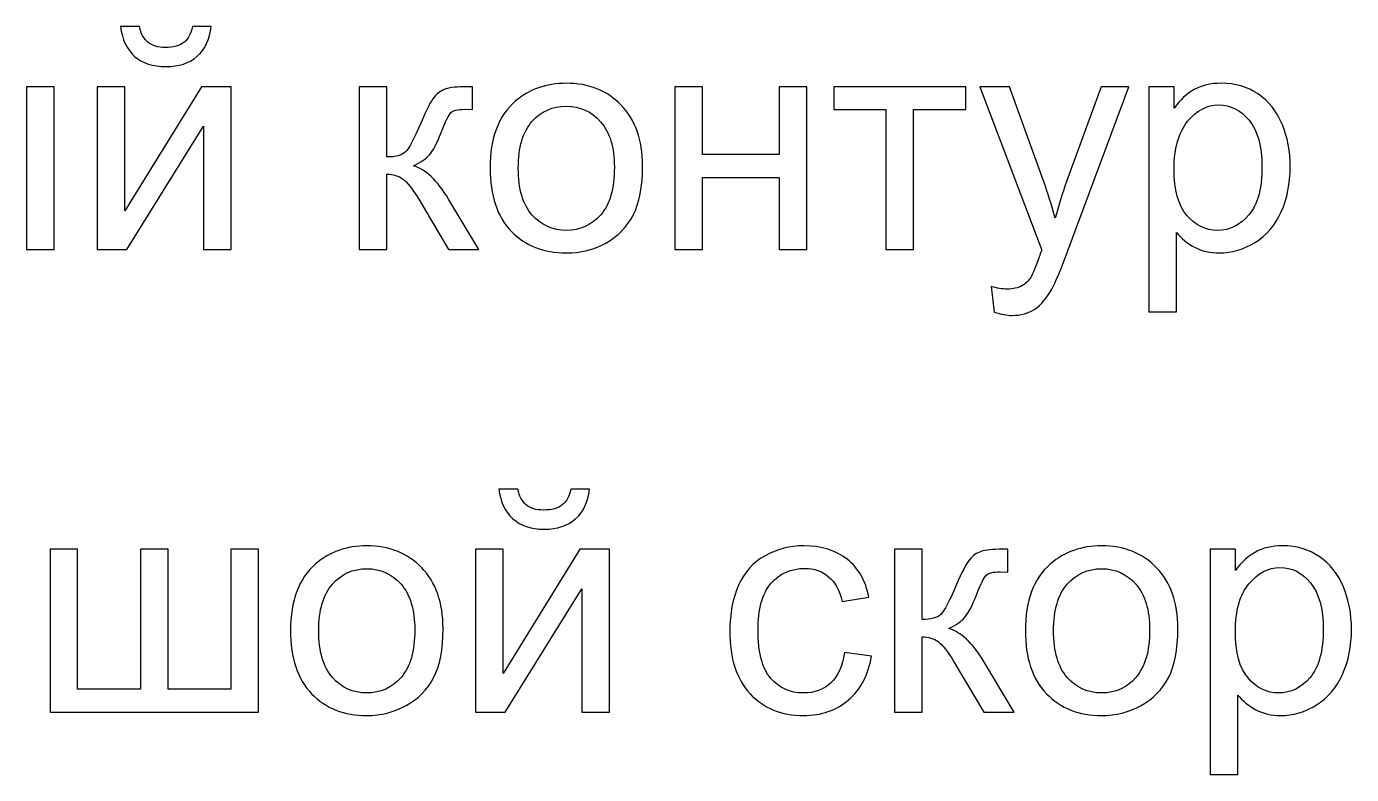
# Model space of a CAD drawing. Header units: millimetres. Extents: x 170 to 862, y -190 to 818.
# Drawn here: x 509.58 to 553.44, y 193.7 to 218.48 of the extents above; entities that cross this region are included whole.
import ezdxf

# ---------------------------------------------------------------- set-up
doc = ezdxf.new("R2010")
doc.units = ezdxf.units.MM
doc.header["$MEASUREMENT"] = 0
doc.layers.add('layer 1', color=7, linetype='Continuous')

msp = doc.modelspace()

# ---------------------------------------------------------------- linework, layer by layer
at = {"layer": 'layer 1', "color": 250}
for points, knots in [([(515.0736, 218.4752), (515.0736, 218.4752), (515.697, 218.4752), (515.697, 218.4752), (515.697, 218.4752), (515.6468, 218.0475), (515.4909, 217.7185), (515.2312, 217.4899), (515.2312, 217.4899), (514.9714, 217.2596), (514.6268, 217.1453), (514.1956, 217.1453), (514.1956, 217.1453), (513.7627, 217.1453), (513.4163, 217.2596), (513.1583, 217.4864), (513.1583, 217.4864), (512.9002, 217.715), (512.7444, 218.044), (512.6942, 218.4752), (512.6942, 218.4752), (512.6942, 218.4752), (513.3176, 218.4752), (513.3176, 218.4752), (513.3176, 218.4752), (513.3643, 218.2415), (513.4596, 218.0666), (513.5999, 217.9523), (513.5999, 217.9523), (513.7401, 217.8362), (513.9306, 217.7791), (514.1679, 217.7791), (514.1679, 217.7791), (514.4432, 217.7791), (514.651, 217.8345), (514.7913, 217.9471), (514.7913, 217.9471), (514.9316, 218.0579), (515.0268, 218.2345), (515.0736, 218.4752)], [0, 0, 0, 0, 0.0909091, 0.0909091, 0.0909091, 0.0909091, 0.1818182, 0.1818182, 0.1818182, 0.1818182, 0.2727273, 0.2727273, 0.2727273, 0.2727273, 0.3636364, 0.3636364, 0.3636364, 0.3636364, 0.4545455, 0.4545455, 0.4545455, 0.4545455, 0.5454545, 0.5454545, 0.5454545, 0.5454545, 0.6363636, 0.6363636, 0.6363636, 0.6363636, 0.7272727, 0.7272727, 0.7272727, 0.7272727, 0.8181818, 0.8181818, 0.8181818, 0.8181818, 1, 1, 1, 1]), ([(509.5788, 216.4803), (509.5788, 216.4803), (510.4931, 216.4803), (510.4931, 216.4803), (510.4931, 216.4803), (510.4931, 216.4803), (510.4931, 211.0876), (510.4931, 211.0876), (510.4931, 211.0876), (510.4931, 211.0876), (509.5788, 211.0876), (509.5788, 211.0876), (509.5788, 211.0876), (509.5788, 211.0876), (509.5788, 216.4803), (509.5788, 216.4803)], [0, 0, 0, 0, 0.2, 0.2, 0.2, 0.2, 0.4, 0.4, 0.4, 0.4, 0.6, 0.6, 0.6, 0.6, 1, 1, 1, 1]), ([(511.9149, 216.4803), (511.9149, 216.4803), (512.8292, 216.4803), (512.8292, 216.4803), (512.8292, 216.4803), (512.8292, 216.4803), (512.8292, 212.3674), (512.8292, 212.3674), (512.8292, 212.3674), (512.8292, 212.3674), (515.3697, 216.4803), (515.3697, 216.4803), (515.3697, 216.4803), (515.3697, 216.4803), (516.3516, 216.4803), (516.3516, 216.4803), (516.3516, 216.4803), (516.3516, 216.4803), (516.3516, 211.0876), (516.3516, 211.0876), (516.3516, 211.0876), (516.3516, 211.0876), (515.4373, 211.0876), (515.4373, 211.0876), (515.4373, 211.0876), (515.4373, 211.0876), (515.4373, 215.1745), (515.4373, 215.1745), (515.4373, 215.1745), (515.4373, 215.1745), (512.9002, 211.0876), (512.9002, 211.0876), (512.9002, 211.0876), (512.9002, 211.0876), (511.9149, 211.0876), (511.9149, 211.0876), (511.9149, 211.0876), (511.9149, 211.0876), (511.9149, 216.4803), (511.9149, 216.4803)], [0, 0, 0, 0, 0.0909091, 0.0909091, 0.0909091, 0.0909091, 0.1818182, 0.1818182, 0.1818182, 0.1818182, 0.2727273, 0.2727273, 0.2727273, 0.2727273, 0.3636364, 0.3636364, 0.3636364, 0.3636364, 0.4545455, 0.4545455, 0.4545455, 0.4545455, 0.5454545, 0.5454545, 0.5454545, 0.5454545, 0.6363636, 0.6363636, 0.6363636, 0.6363636, 0.7272727, 0.7272727, 0.7272727, 0.7272727, 0.8181818, 0.8181818, 0.8181818, 0.8181818, 1, 1, 1, 1]), ([(520.5961, 216.4803), (520.5961, 216.4803), (521.5104, 216.4803), (521.5104, 216.4803), (521.5104, 216.4803), (521.5104, 216.4803), (521.5104, 214.1528), (521.5104, 214.1528), (521.5104, 214.1528), (521.8014, 214.1528), (522.0057, 214.2082), (522.1235, 214.3208), (522.1235, 214.3208), (522.2395, 214.4316), (522.411, 214.7554), (522.6395, 215.294), (522.6395, 215.294), (522.8196, 215.72), (522.9651, 216.0006), (523.0759, 216.1357), (523.0759, 216.1357), (523.1885, 216.2707), (523.3167, 216.3625), (523.4621, 216.4093), (523.4621, 216.4093), (523.6093, 216.456), (523.8431, 216.4803), (524.1635, 216.4803), (524.1635, 216.4803), (524.1635, 216.4803), (524.3471, 216.4803), (524.3471, 216.4803), (524.3471, 216.4803), (524.3471, 216.4803), (524.3471, 215.727), (524.3471, 215.727), (524.3471, 215.727), (524.3471, 215.727), (524.0925, 215.7322), (524.0925, 215.7322), (524.0925, 215.7322), (523.8518, 215.7322), (523.6976, 215.6958), (523.6301, 215.6248), (523.6301, 215.6248), (523.5591, 215.5503), (523.45, 215.3287), (523.3045, 214.9598), (523.3045, 214.9598), (523.166, 214.6065), (523.0396, 214.3623), (522.9236, 214.2273), (522.9236, 214.2273), (522.8093, 214.0922), (522.6309, 213.9692), (522.3902, 213.8567), (522.3902, 213.8567), (522.7833, 213.751), (523.1712, 213.3856), (523.5522, 212.7587), (523.5522, 212.7587), (523.5522, 212.7587), (524.5549, 211.0876), (524.5549, 211.0876), (524.5549, 211.0876), (524.5549, 211.0876), (523.5504, 211.0876), (523.5504, 211.0876), (523.5504, 211.0876), (523.5504, 211.0876), (522.5616, 212.7535), (522.5616, 212.7535), (522.5616, 212.7535), (522.3625, 213.0912), (522.1893, 213.3129), (522.0421, 213.4203), (522.0421, 213.4203), (521.8932, 213.5276), (521.7165, 213.5813), (521.5104, 213.5813), (521.5104, 213.5813), (521.5104, 213.5813), (521.5104, 211.0876), (521.5104, 211.0876), (521.5104, 211.0876), (521.5104, 211.0876), (520.5961, 211.0876), (520.5961, 211.0876), (520.5961, 211.0876), (520.5961, 211.0876), (520.5961, 216.4803), (520.5961, 216.4803)], [0, 0, 0, 0, 0.0416667, 0.0416667, 0.0416667, 0.0416667, 0.0833333, 0.0833333, 0.0833333, 0.0833333, 0.125, 0.125, 0.125, 0.125, 0.1666667, 0.1666667, 0.1666667, 0.1666667, 0.2083333, 0.2083333, 0.2083333, 0.2083333, 0.25, 0.25, 0.25, 0.25, 0.2916667, 0.2916667, 0.2916667, 0.2916667, 0.3333333, 0.3333333, 0.3333333, 0.3333333, 0.375, 0.375, 0.375, 0.375, 0.4166667, 0.4166667, 0.4166667, 0.4166667, 0.4583333, 0.4583333, 0.4583333, 0.4583333, 0.5, 0.5, 0.5, 0.5, 0.5416667, 0.5416667, 0.5416667, 0.5416667, 0.5833333, 0.5833333, 0.5833333, 0.5833333, 0.625, 0.625, 0.625, 0.625, 0.6666667, 0.6666667, 0.6666667, 0.6666667, 0.7083333, 0.7083333, 0.7083333, 0.7083333, 0.75, 0.75, 0.75, 0.75, 0.7916667, 0.7916667, 0.7916667, 0.7916667, 0.8333333, 0.8333333, 0.8333333, 0.8333333, 0.875, 0.875, 0.875, 0.875, 0.9166667, 0.9166667, 0.9166667, 0.9166667, 1, 1, 1, 1]), ([(524.9254, 213.7839), (524.9254, 214.7797), (525.2025, 215.5174), (525.7584, 215.9971), (525.7584, 215.9971), (526.2207, 216.3954), (526.787, 216.5946), (527.4537, 216.5946), (527.4537, 216.5946), (528.1932, 216.5946), (528.7993, 216.3521), (529.2703, 215.8672), (529.2703, 215.8672), (529.7397, 215.3841), (529.9752, 214.7139), (529.9752, 213.8601), (529.9752, 213.8601), (529.9752, 213.1674), (529.8713, 212.6237), (529.6635, 212.2271), (529.6635, 212.2271), (529.4556, 211.8305), (529.1526, 211.5223), (528.7543, 211.3023), (528.7543, 211.3023), (528.3577, 211.0824), (527.923, 210.9733), (527.4537, 210.9733), (527.4537, 210.9733), (526.6987, 210.9733), (526.0891, 211.214), (525.6233, 211.6972), (525.6233, 211.6972), (525.1574, 212.1803), (524.9254, 212.8765), (524.9254, 213.7839)], [0, 0, 0, 0, 0.1, 0.1, 0.1, 0.1, 0.2, 0.2, 0.2, 0.2, 0.3, 0.3, 0.3, 0.3, 0.4, 0.4, 0.4, 0.4, 0.5, 0.5, 0.5, 0.5, 0.6, 0.6, 0.6, 0.6, 0.7, 0.7, 0.7, 0.7, 0.8, 0.8, 0.8, 0.8, 1, 1, 1, 1]), ([(531.0471, 216.4803), (531.0471, 216.4803), (531.9614, 216.4803), (531.9614, 216.4803), (531.9614, 216.4803), (531.9614, 216.4803), (531.9614, 214.2359), (531.9614, 214.2359), (531.9614, 214.2359), (531.9614, 214.2359), (534.4967, 214.2359), (534.4967, 214.2359), (534.4967, 214.2359), (534.4967, 214.2359), (534.4967, 216.4803), (534.4967, 216.4803), (534.4967, 216.4803), (534.4967, 216.4803), (535.4111, 216.4803), (535.4111, 216.4803), (535.4111, 216.4803), (535.4111, 216.4803), (535.4111, 211.0876), (535.4111, 211.0876), (535.4111, 211.0876), (535.4111, 211.0876), (534.4967, 211.0876), (534.4967, 211.0876), (534.4967, 211.0876), (534.4967, 211.0876), (534.4967, 213.4774), (534.4967, 213.4774), (534.4967, 213.4774), (534.4967, 213.4774), (531.9614, 213.4774), (531.9614, 213.4774), (531.9614, 213.4774), (531.9614, 213.4774), (531.9614, 211.0876), (531.9614, 211.0876), (531.9614, 211.0876), (531.9614, 211.0876), (531.0471, 211.0876), (531.0471, 211.0876), (531.0471, 211.0876), (531.0471, 211.0876), (531.0471, 216.4803), (531.0471, 216.4803)], [0, 0, 0, 0, 0.0769231, 0.0769231, 0.0769231, 0.0769231, 0.1538462, 0.1538462, 0.1538462, 0.1538462, 0.2307692, 0.2307692, 0.2307692, 0.2307692, 0.3076923, 0.3076923, 0.3076923, 0.3076923, 0.3846154, 0.3846154, 0.3846154, 0.3846154, 0.4615385, 0.4615385, 0.4615385, 0.4615385, 0.5384615, 0.5384615, 0.5384615, 0.5384615, 0.6153846, 0.6153846, 0.6153846, 0.6153846, 0.6923077, 0.6923077, 0.6923077, 0.6923077, 0.7692308, 0.7692308, 0.7692308, 0.7692308, 0.8461538, 0.8461538, 0.8461538, 0.8461538, 1, 1, 1, 1]), ([(536.3064, 216.4803), (536.3064, 216.4803), (540.6704, 216.4803), (540.6704, 216.4803), (540.6704, 216.4803), (540.6704, 216.4803), (540.6704, 215.7218), (540.6704, 215.7218), (540.6704, 215.7218), (540.6704, 215.7218), (538.9456, 215.7218), (538.9456, 215.7218), (538.9456, 215.7218), (538.9456, 215.7218), (538.9456, 211.0876), (538.9456, 211.0876), (538.9456, 211.0876), (538.9456, 211.0876), (538.0312, 211.0876), (538.0312, 211.0876), (538.0312, 211.0876), (538.0312, 211.0876), (538.0312, 215.7218), (538.0312, 215.7218), (538.0312, 215.7218), (538.0312, 215.7218), (536.3064, 215.7218), (536.3064, 215.7218), (536.3064, 215.7218), (536.3064, 215.7218), (536.3064, 216.4803), (536.3064, 216.4803)], [0, 0, 0, 0, 0.1111111, 0.1111111, 0.1111111, 0.1111111, 0.2222222, 0.2222222, 0.2222222, 0.2222222, 0.3333333, 0.3333333, 0.3333333, 0.3333333, 0.4444444, 0.4444444, 0.4444444, 0.4444444, 0.5555556, 0.5555556, 0.5555556, 0.5555556, 0.6666667, 0.6666667, 0.6666667, 0.6666667, 0.7777778, 0.7777778, 0.7777778, 0.7777778, 1, 1, 1, 1]), ([(541.6176, 209.0147), (541.6176, 209.0147), (541.5137, 209.8598), (541.5137, 209.8598), (541.5137, 209.8598), (541.7146, 209.8061), (541.8878, 209.7784), (542.0367, 209.7784), (542.0367, 209.7784), (542.241, 209.7784), (542.4038, 209.813), (542.525, 209.8806), (542.525, 209.8806), (542.648, 209.9481), (542.7484, 210.0434), (542.8264, 210.1646), (542.8264, 210.1646), (542.8835, 210.2564), (542.977, 210.4832), (543.1052, 210.8469), (543.1052, 210.8469), (543.1225, 210.8971), (543.1485, 210.9716), (543.1866, 211.0703), (543.1866, 211.0703), (543.1866, 211.0703), (541.1396, 216.4803), (541.1396, 216.4803), (541.1396, 216.4803), (541.1396, 216.4803), (542.1164, 216.4803), (542.1164, 216.4803), (542.1164, 216.4803), (542.1164, 216.4803), (543.242, 213.3666), (543.242, 213.3666), (543.242, 213.3666), (543.3892, 212.9735), (543.5191, 212.5579), (543.6351, 212.1215), (543.6351, 212.1215), (543.7407, 212.5319), (543.8654, 212.9371), (544.0109, 213.3354), (544.0109, 213.3354), (544.0109, 213.3354), (545.1608, 216.4803), (545.1608, 216.4803), (545.1608, 216.4803), (545.1608, 216.4803), (546.0734, 216.4803), (546.0734, 216.4803), (546.0734, 216.4803), (546.0734, 216.4803), (544.0351, 210.9941), (544.0351, 210.9941), (544.0351, 210.9941), (543.8152, 210.4036), (543.6438, 209.9983), (543.5208, 209.7749), (543.5208, 209.7749), (543.358, 209.4753), (543.171, 209.2554), (542.9614, 209.1151), (542.9614, 209.1151), (542.7502, 208.9749), (542.4991, 208.9056), (542.2081, 208.9056), (542.2081, 208.9056), (542.0315, 208.9056), (541.8341, 208.942), (541.6176, 209.0147)], [0, 0, 0, 0, 0.0526316, 0.0526316, 0.0526316, 0.0526316, 0.1052632, 0.1052632, 0.1052632, 0.1052632, 0.1578947, 0.1578947, 0.1578947, 0.1578947, 0.2105263, 0.2105263, 0.2105263, 0.2105263, 0.2631579, 0.2631579, 0.2631579, 0.2631579, 0.3157895, 0.3157895, 0.3157895, 0.3157895, 0.3684211, 0.3684211, 0.3684211, 0.3684211, 0.4210526, 0.4210526, 0.4210526, 0.4210526, 0.4736842, 0.4736842, 0.4736842, 0.4736842, 0.5263158, 0.5263158, 0.5263158, 0.5263158, 0.5789474, 0.5789474, 0.5789474, 0.5789474, 0.6315789, 0.6315789, 0.6315789, 0.6315789, 0.6842105, 0.6842105, 0.6842105, 0.6842105, 0.7368421, 0.7368421, 0.7368421, 0.7368421, 0.7894737, 0.7894737, 0.7894737, 0.7894737, 0.8421053, 0.8421053, 0.8421053, 0.8421053, 0.8947368, 0.8947368, 0.8947368, 0.8947368, 1, 1, 1, 1]), ([(546.7385, 209.0199), (546.7385, 209.0199), (546.7385, 216.4803), (546.7385, 216.4803), (546.7385, 216.4803), (546.7385, 216.4803), (547.5697, 216.4803), (547.5697, 216.4803), (547.5697, 216.4803), (547.5697, 216.4803), (547.5697, 215.772), (547.5697, 215.772), (547.5697, 215.772), (547.7654, 216.0456), (547.9871, 216.2517), (548.2347, 216.3885), (548.2347, 216.3885), (548.4806, 216.5253), (548.7802, 216.5946), (549.1318, 216.5946), (549.1318, 216.5946), (549.5924, 216.5946), (549.9976, 216.4768), (550.3492, 216.2396), (550.3492, 216.2396), (550.7007, 216.004), (550.9657, 215.6698), (551.1458, 215.2403), (551.1458, 215.2403), (551.3241, 214.8091), (551.4142, 214.3381), (551.4142, 213.8238), (551.4142, 213.8238), (551.4142, 213.2748), (551.3155, 212.7795), (551.1181, 212.3379), (551.1181, 212.3379), (550.9206, 211.8981), (550.6332, 211.5604), (550.2557, 211.3248), (550.2557, 211.3248), (549.8799, 211.0911), (549.4833, 210.9733), (549.0677, 210.9733), (549.0677, 210.9733), (548.7629, 210.9733), (548.4893, 211.0374), (548.2486, 211.1655), (548.2486, 211.1655), (548.0061, 211.2937), (547.8087, 211.4547), (547.6528, 211.6504), (547.6528, 211.6504), (547.6528, 211.6504), (547.6528, 209.0199), (547.6528, 209.0199), (547.6528, 209.0199), (547.6528, 209.0199), (546.7385, 209.0199), (546.7385, 209.0199)], [0, 0, 0, 0, 0.0625, 0.0625, 0.0625, 0.0625, 0.125, 0.125, 0.125, 0.125, 0.1875, 0.1875, 0.1875, 0.1875, 0.25, 0.25, 0.25, 0.25, 0.3125, 0.3125, 0.3125, 0.3125, 0.375, 0.375, 0.375, 0.375, 0.4375, 0.4375, 0.4375, 0.4375, 0.5, 0.5, 0.5, 0.5, 0.5625, 0.5625, 0.5625, 0.5625, 0.625, 0.625, 0.625, 0.625, 0.6875, 0.6875, 0.6875, 0.6875, 0.75, 0.75, 0.75, 0.75, 0.8125, 0.8125, 0.8125, 0.8125, 0.875, 0.875, 0.875, 0.875, 1, 1, 1, 1]), ([(525.8605, 213.7822), (525.8605, 213.093), (526.0112, 212.5769), (526.3125, 212.2358), (526.3125, 212.2358), (526.6156, 211.8929), (526.9948, 211.7214), (527.4537, 211.7214), (527.4537, 211.7214), (527.9075, 211.7214), (528.285, 211.8929), (528.588, 212.2375), (528.588, 212.2375), (528.8894, 212.5821), (529.04, 213.1068), (529.04, 213.8116), (529.04, 213.8116), (529.04, 214.4766), (528.8876, 214.9806), (528.5846, 215.3217), (528.5846, 215.3217), (528.2815, 215.6646), (527.904, 215.8361), (527.4537, 215.8361), (527.4537, 215.8361), (526.9948, 215.8361), (526.6156, 215.6663), (526.3125, 215.3252), (526.3125, 215.3252), (526.0112, 214.984), (525.8605, 214.4697), (525.8605, 213.7822)], [0, 0, 0, 0, 0.1111111, 0.1111111, 0.1111111, 0.1111111, 0.2222222, 0.2222222, 0.2222222, 0.2222222, 0.3333333, 0.3333333, 0.3333333, 0.3333333, 0.4444444, 0.4444444, 0.4444444, 0.4444444, 0.5555556, 0.5555556, 0.5555556, 0.5555556, 0.6666667, 0.6666667, 0.6666667, 0.6666667, 0.7777778, 0.7777778, 0.7777778, 0.7777778, 1, 1, 1, 1]), ([(547.5697, 213.751), (547.5697, 213.0601), (547.71, 212.5492), (547.9888, 212.2184), (547.9888, 212.2184), (548.2693, 211.8877), (548.6088, 211.7214), (549.0071, 211.7214), (549.0071, 211.7214), (549.4123, 211.7214), (549.7586, 211.8929), (550.0461, 212.2358), (550.0461, 212.2358), (550.3353, 212.5786), (550.4791, 213.1086), (550.4791, 213.8272), (550.4791, 213.8272), (550.4791, 214.513), (550.3388, 215.0256), (550.0565, 215.3668), (550.0565, 215.3668), (549.7742, 215.7079), (549.4383, 215.8776), (549.0469, 215.8776), (549.0469, 215.8776), (548.659, 215.8776), (548.3161, 215.6958), (548.0182, 215.3339), (548.0182, 215.3339), (547.7186, 214.9702), (547.5697, 214.4437), (547.5697, 213.751)], [0, 0, 0, 0, 0.1111111, 0.1111111, 0.1111111, 0.1111111, 0.2222222, 0.2222222, 0.2222222, 0.2222222, 0.3333333, 0.3333333, 0.3333333, 0.3333333, 0.4444444, 0.4444444, 0.4444444, 0.4444444, 0.5555556, 0.5555556, 0.5555556, 0.5555556, 0.6666667, 0.6666667, 0.6666667, 0.6666667, 0.7777778, 0.7777778, 0.7777778, 0.7777778, 1, 1, 1, 1])]:
    msp.add_open_spline(points, degree=3, knots=knots, dxfattribs=at)
at = {"layer": 'layer 1', "color": 242}
for points, knots in [([(527.5983, 203.154), (527.5983, 203.154), (528.2217, 203.154), (528.2217, 203.154), (528.2217, 203.154), (528.1715, 202.7263), (528.0156, 202.3973), (527.7559, 202.1687), (527.7559, 202.1687), (527.4961, 201.9384), (527.1515, 201.8241), (526.7203, 201.8241), (526.7203, 201.8241), (526.2874, 201.8241), (525.941, 201.9384), (525.683, 202.1652), (525.683, 202.1652), (525.4249, 202.3938), (525.2691, 202.7228), (525.2189, 203.154), (525.2189, 203.154), (525.2189, 203.154), (525.8423, 203.154), (525.8423, 203.154), (525.8423, 203.154), (525.889, 202.9203), (525.9843, 202.7454), (526.1246, 202.6311), (526.1246, 202.6311), (526.2648, 202.515), (526.4553, 202.4579), (526.6926, 202.4579), (526.6926, 202.4579), (526.9679, 202.4579), (527.1757, 202.5133), (527.316, 202.6259), (527.316, 202.6259), (527.4563, 202.7367), (527.5515, 202.9133), (527.5983, 203.154)], [0, 0, 0, 0, 0.0909091, 0.0909091, 0.0909091, 0.0909091, 0.1818182, 0.1818182, 0.1818182, 0.1818182, 0.2727273, 0.2727273, 0.2727273, 0.2727273, 0.3636364, 0.3636364, 0.3636364, 0.3636364, 0.4545455, 0.4545455, 0.4545455, 0.4545455, 0.5454545, 0.5454545, 0.5454545, 0.5454545, 0.6363636, 0.6363636, 0.6363636, 0.6363636, 0.7272727, 0.7272727, 0.7272727, 0.7272727, 0.8181818, 0.8181818, 0.8181818, 0.8181818, 1, 1, 1, 1]), ([(510.357, 201.1591), (510.357, 201.1591), (511.2714, 201.1591), (511.2714, 201.1591), (511.2714, 201.1591), (511.2714, 201.1591), (511.2714, 196.5249), (511.2714, 196.5249), (511.2714, 196.5249), (511.2714, 196.5249), (513.3495, 196.5249), (513.3495, 196.5249), (513.3495, 196.5249), (513.3495, 196.5249), (513.3495, 201.1591), (513.3495, 201.1591), (513.3495, 201.1591), (513.3495, 201.1591), (514.2639, 201.1591), (514.2639, 201.1591), (514.2639, 201.1591), (514.2639, 201.1591), (514.2639, 196.5249), (514.2639, 196.5249), (514.2639, 196.5249), (514.2639, 196.5249), (516.342, 196.5249), (516.342, 196.5249), (516.342, 196.5249), (516.342, 196.5249), (516.342, 201.1591), (516.342, 201.1591), (516.342, 201.1591), (516.342, 201.1591), (517.2563, 201.1591), (517.2563, 201.1591), (517.2563, 201.1591), (517.2563, 201.1591), (517.2563, 195.7664), (517.2563, 195.7664), (517.2563, 195.7664), (517.2563, 195.7664), (510.357, 195.7664), (510.357, 195.7664), (510.357, 195.7664), (510.357, 195.7664), (510.357, 201.1591), (510.357, 201.1591)], [0, 0, 0, 0, 0.0769231, 0.0769231, 0.0769231, 0.0769231, 0.1538462, 0.1538462, 0.1538462, 0.1538462, 0.2307692, 0.2307692, 0.2307692, 0.2307692, 0.3076923, 0.3076923, 0.3076923, 0.3076923, 0.3846154, 0.3846154, 0.3846154, 0.3846154, 0.4615385, 0.4615385, 0.4615385, 0.4615385, 0.5384615, 0.5384615, 0.5384615, 0.5384615, 0.6153846, 0.6153846, 0.6153846, 0.6153846, 0.6923077, 0.6923077, 0.6923077, 0.6923077, 0.7692308, 0.7692308, 0.7692308, 0.7692308, 0.8461538, 0.8461538, 0.8461538, 0.8461538, 1, 1, 1, 1]), ([(518.3179, 198.4627), (518.3179, 199.4585), (518.595, 200.1962), (519.1509, 200.6759), (519.1509, 200.6759), (519.6132, 201.0742), (520.1795, 201.2734), (520.8462, 201.2734), (520.8462, 201.2734), (521.5857, 201.2734), (522.1918, 201.0309), (522.6628, 200.546), (522.6628, 200.546), (523.1322, 200.0629), (523.3677, 199.3927), (523.3677, 198.5389), (523.3677, 198.5389), (523.3677, 197.8462), (523.2638, 197.3025), (523.056, 196.9059), (523.056, 196.9059), (522.8481, 196.5093), (522.5451, 196.2011), (522.1468, 195.9811), (522.1468, 195.9811), (521.7502, 195.7612), (521.3155, 195.6521), (520.8462, 195.6521), (520.8462, 195.6521), (520.0912, 195.6521), (519.4816, 195.8928), (519.0158, 196.376), (519.0158, 196.376), (518.5499, 196.8591), (518.3179, 197.5553), (518.3179, 198.4627)], [0, 0, 0, 0, 0.1, 0.1, 0.1, 0.1, 0.2, 0.2, 0.2, 0.2, 0.3, 0.3, 0.3, 0.3, 0.4, 0.4, 0.4, 0.4, 0.5, 0.5, 0.5, 0.5, 0.6, 0.6, 0.6, 0.6, 0.7, 0.7, 0.7, 0.7, 0.8, 0.8, 0.8, 0.8, 1, 1, 1, 1]), ([(524.4396, 201.1591), (524.4396, 201.1591), (525.3539, 201.1591), (525.3539, 201.1591), (525.3539, 201.1591), (525.3539, 201.1591), (525.3539, 197.0462), (525.3539, 197.0462), (525.3539, 197.0462), (525.3539, 197.0462), (527.8944, 201.1591), (527.8944, 201.1591), (527.8944, 201.1591), (527.8944, 201.1591), (528.8763, 201.1591), (528.8763, 201.1591), (528.8763, 201.1591), (528.8763, 201.1591), (528.8763, 195.7664), (528.8763, 195.7664), (528.8763, 195.7664), (528.8763, 195.7664), (527.962, 195.7664), (527.962, 195.7664), (527.962, 195.7664), (527.962, 195.7664), (527.962, 199.8533), (527.962, 199.8533), (527.962, 199.8533), (527.962, 199.8533), (525.4249, 195.7664), (525.4249, 195.7664), (525.4249, 195.7664), (525.4249, 195.7664), (524.4396, 195.7664), (524.4396, 195.7664), (524.4396, 195.7664), (524.4396, 195.7664), (524.4396, 201.1591), (524.4396, 201.1591)], [0, 0, 0, 0, 0.0909091, 0.0909091, 0.0909091, 0.0909091, 0.1818182, 0.1818182, 0.1818182, 0.1818182, 0.2727273, 0.2727273, 0.2727273, 0.2727273, 0.3636364, 0.3636364, 0.3636364, 0.3636364, 0.4545455, 0.4545455, 0.4545455, 0.4545455, 0.5454545, 0.5454545, 0.5454545, 0.5454545, 0.6363636, 0.6363636, 0.6363636, 0.6363636, 0.7272727, 0.7272727, 0.7272727, 0.7272727, 0.8181818, 0.8181818, 0.8181818, 0.8181818, 1, 1, 1, 1]), ([(536.6536, 197.7406), (536.6536, 197.7406), (537.5471, 197.6159), (537.5471, 197.6159), (537.5471, 197.6159), (537.4484, 197.0011), (537.1991, 196.5214), (536.7956, 196.1734), (536.7956, 196.1734), (536.3921, 195.8253), (535.895, 195.6521), (535.308, 195.6521), (535.308, 195.6521), (534.572, 195.6521), (533.9797, 195.8928), (533.5329, 196.3742), (533.5329, 196.3742), (533.0844, 196.8557), (532.861, 197.5449), (532.861, 198.442), (532.861, 198.442), (532.861, 199.0238), (532.958, 199.5312), (533.1502, 199.9676), (533.1502, 199.9676), (533.3424, 200.4023), (533.6351, 200.7296), (534.03, 200.9461), (534.03, 200.9461), (534.4231, 201.1643), (534.8508, 201.2734), (535.3149, 201.2734), (535.3149, 201.2734), (535.8985, 201.2734), (536.3782, 201.1262), (536.7488, 200.83), (536.7488, 200.83), (537.1211, 200.5339), (537.3601, 200.1131), (537.464, 199.5693), (537.464, 199.5693), (537.464, 199.5693), (536.5808, 199.4342), (536.5808, 199.4342), (536.5808, 199.4342), (536.496, 199.7962), (536.347, 200.0681), (536.1306, 200.2516), (536.1306, 200.2516), (535.9158, 200.4335), (535.6561, 200.5252), (535.3513, 200.5252), (535.3513, 200.5252), (534.8906, 200.5252), (534.5166, 200.3607), (534.2274, 200.0317), (534.2274, 200.0317), (533.9399, 199.7009), (533.7962, 199.1814), (533.7962, 198.4679), (533.7962, 198.4679), (533.7962, 197.7441), (533.9347, 197.2193), (534.2118, 196.892), (534.2118, 196.892), (534.4906, 196.5647), (534.8525, 196.4002), (535.2976, 196.4002), (535.2976, 196.4002), (535.6578, 196.4002), (535.9574, 196.5093), (536.1964, 196.7293), (536.1964, 196.7293), (536.4371, 196.9475), (536.5895, 197.2851), (536.6536, 197.7406)], [0, 0, 0, 0, 0.05, 0.05, 0.05, 0.05, 0.1, 0.1, 0.1, 0.1, 0.15, 0.15, 0.15, 0.15, 0.2, 0.2, 0.2, 0.2, 0.25, 0.25, 0.25, 0.25, 0.3, 0.3, 0.3, 0.3, 0.35, 0.35, 0.35, 0.35, 0.4, 0.4, 0.4, 0.4, 0.45, 0.45, 0.45, 0.45, 0.5, 0.5, 0.5, 0.5, 0.55, 0.55, 0.55, 0.55, 0.6, 0.6, 0.6, 0.6, 0.65, 0.65, 0.65, 0.65, 0.7, 0.7, 0.7, 0.7, 0.75, 0.75, 0.75, 0.75, 0.8, 0.8, 0.8, 0.8, 0.85, 0.85, 0.85, 0.85, 0.9, 0.9, 0.9, 0.9, 1, 1, 1, 1]), ([(538.3161, 201.1591), (538.3161, 201.1591), (539.2304, 201.1591), (539.2304, 201.1591), (539.2304, 201.1591), (539.2304, 201.1591), (539.2304, 198.8316), (539.2304, 198.8316), (539.2304, 198.8316), (539.5214, 198.8316), (539.7257, 198.887), (539.8435, 198.9996), (539.8435, 198.9996), (539.9595, 199.1104), (540.131, 199.4342), (540.3595, 199.9728), (540.3595, 199.9728), (540.5396, 200.3988), (540.6851, 200.6794), (540.7959, 200.8145), (540.7959, 200.8145), (540.9085, 200.9495), (541.0367, 201.0413), (541.1821, 201.0881), (541.1821, 201.0881), (541.3293, 201.1348), (541.5631, 201.1591), (541.8835, 201.1591), (541.8835, 201.1591), (541.8835, 201.1591), (542.0671, 201.1591), (542.0671, 201.1591), (542.0671, 201.1591), (542.0671, 201.1591), (542.0671, 200.4058), (542.0671, 200.4058), (542.0671, 200.4058), (542.0671, 200.4058), (541.8125, 200.411), (541.8125, 200.411), (541.8125, 200.411), (541.5718, 200.411), (541.4176, 200.3746), (541.3501, 200.3036), (541.3501, 200.3036), (541.2791, 200.2291), (541.17, 200.0075), (541.0245, 199.6386), (541.0245, 199.6386), (540.886, 199.2853), (540.7596, 199.0411), (540.6436, 198.9061), (540.6436, 198.9061), (540.5293, 198.771), (540.3509, 198.648), (540.1102, 198.5355), (540.1102, 198.5355), (540.5033, 198.4298), (540.8912, 198.0644), (541.2722, 197.4375), (541.2722, 197.4375), (541.2722, 197.4375), (542.2749, 195.7664), (542.2749, 195.7664), (542.2749, 195.7664), (542.2749, 195.7664), (541.2704, 195.7664), (541.2704, 195.7664), (541.2704, 195.7664), (541.2704, 195.7664), (540.2816, 197.4323), (540.2816, 197.4323), (540.2816, 197.4323), (540.0825, 197.77), (539.9093, 197.9917), (539.7621, 198.0991), (539.7621, 198.0991), (539.6132, 198.2064), (539.4365, 198.2601), (539.2304, 198.2601), (539.2304, 198.2601), (539.2304, 198.2601), (539.2304, 195.7664), (539.2304, 195.7664), (539.2304, 195.7664), (539.2304, 195.7664), (538.3161, 195.7664), (538.3161, 195.7664), (538.3161, 195.7664), (538.3161, 195.7664), (538.3161, 201.1591), (538.3161, 201.1591)], [0, 0, 0, 0, 0.0416667, 0.0416667, 0.0416667, 0.0416667, 0.0833333, 0.0833333, 0.0833333, 0.0833333, 0.125, 0.125, 0.125, 0.125, 0.1666667, 0.1666667, 0.1666667, 0.1666667, 0.2083333, 0.2083333, 0.2083333, 0.2083333, 0.25, 0.25, 0.25, 0.25, 0.2916667, 0.2916667, 0.2916667, 0.2916667, 0.3333333, 0.3333333, 0.3333333, 0.3333333, 0.375, 0.375, 0.375, 0.375, 0.4166667, 0.4166667, 0.4166667, 0.4166667, 0.4583333, 0.4583333, 0.4583333, 0.4583333, 0.5, 0.5, 0.5, 0.5, 0.5416667, 0.5416667, 0.5416667, 0.5416667, 0.5833333, 0.5833333, 0.5833333, 0.5833333, 0.625, 0.625, 0.625, 0.625, 0.6666667, 0.6666667, 0.6666667, 0.6666667, 0.7083333, 0.7083333, 0.7083333, 0.7083333, 0.75, 0.75, 0.75, 0.75, 0.7916667, 0.7916667, 0.7916667, 0.7916667, 0.8333333, 0.8333333, 0.8333333, 0.8333333, 0.875, 0.875, 0.875, 0.875, 0.9166667, 0.9166667, 0.9166667, 0.9166667, 1, 1, 1, 1]), ([(542.6454, 198.4627), (542.6454, 199.4585), (542.9225, 200.1962), (543.4784, 200.6759), (543.4784, 200.6759), (543.9407, 201.0742), (544.507, 201.2734), (545.1737, 201.2734), (545.1737, 201.2734), (545.9132, 201.2734), (546.5193, 201.0309), (546.9903, 200.546), (546.9903, 200.546), (547.4597, 200.0629), (547.6952, 199.3927), (547.6952, 198.5389), (547.6952, 198.5389), (547.6952, 197.8462), (547.5913, 197.3025), (547.3835, 196.9059), (547.3835, 196.9059), (547.1756, 196.5093), (546.8726, 196.2011), (546.4743, 195.9811), (546.4743, 195.9811), (546.0777, 195.7612), (545.643, 195.6521), (545.1737, 195.6521), (545.1737, 195.6521), (544.4187, 195.6521), (543.8091, 195.8928), (543.3433, 196.376), (543.3433, 196.376), (542.8774, 196.8591), (542.6454, 197.5553), (542.6454, 198.4627)], [0, 0, 0, 0, 0.1, 0.1, 0.1, 0.1, 0.2, 0.2, 0.2, 0.2, 0.3, 0.3, 0.3, 0.3, 0.4, 0.4, 0.4, 0.4, 0.5, 0.5, 0.5, 0.5, 0.6, 0.6, 0.6, 0.6, 0.7, 0.7, 0.7, 0.7, 0.8, 0.8, 0.8, 0.8, 1, 1, 1, 1]), ([(548.7671, 193.6987), (548.7671, 193.6987), (548.7671, 201.1591), (548.7671, 201.1591), (548.7671, 201.1591), (548.7671, 201.1591), (549.5983, 201.1591), (549.5983, 201.1591), (549.5983, 201.1591), (549.5983, 201.1591), (549.5983, 200.4508), (549.5983, 200.4508), (549.5983, 200.4508), (549.794, 200.7244), (550.0157, 200.9305), (550.2633, 201.0673), (550.2633, 201.0673), (550.5092, 201.2041), (550.8088, 201.2734), (551.1604, 201.2734), (551.1604, 201.2734), (551.621, 201.2734), (552.0262, 201.1556), (552.3778, 200.9184), (552.3778, 200.9184), (552.7293, 200.6828), (552.9943, 200.3486), (553.1744, 199.9191), (553.1744, 199.9191), (553.3527, 199.4879), (553.4428, 199.0169), (553.4428, 198.5026), (553.4428, 198.5026), (553.4428, 197.9536), (553.3441, 197.4583), (553.1467, 197.0167), (553.1467, 197.0167), (552.9492, 196.5769), (552.6618, 196.2392), (552.2843, 196.0036), (552.2843, 196.0036), (551.9085, 195.7699), (551.5119, 195.6521), (551.0963, 195.6521), (551.0963, 195.6521), (550.7915, 195.6521), (550.5179, 195.7162), (550.2772, 195.8443), (550.2772, 195.8443), (550.0347, 195.9725), (549.8373, 196.1335), (549.6814, 196.3292), (549.6814, 196.3292), (549.6814, 196.3292), (549.6814, 193.6987), (549.6814, 193.6987), (549.6814, 193.6987), (549.6814, 193.6987), (548.7671, 193.6987), (548.7671, 193.6987)], [0, 0, 0, 0, 0.0625, 0.0625, 0.0625, 0.0625, 0.125, 0.125, 0.125, 0.125, 0.1875, 0.1875, 0.1875, 0.1875, 0.25, 0.25, 0.25, 0.25, 0.3125, 0.3125, 0.3125, 0.3125, 0.375, 0.375, 0.375, 0.375, 0.4375, 0.4375, 0.4375, 0.4375, 0.5, 0.5, 0.5, 0.5, 0.5625, 0.5625, 0.5625, 0.5625, 0.625, 0.625, 0.625, 0.625, 0.6875, 0.6875, 0.6875, 0.6875, 0.75, 0.75, 0.75, 0.75, 0.8125, 0.8125, 0.8125, 0.8125, 0.875, 0.875, 0.875, 0.875, 1, 1, 1, 1]), ([(519.253, 198.461), (519.253, 197.7718), (519.4037, 197.2557), (519.705, 196.9146), (519.705, 196.9146), (520.0081, 196.5717), (520.3873, 196.4002), (520.8462, 196.4002), (520.8462, 196.4002), (521.3, 196.4002), (521.6775, 196.5717), (521.9805, 196.9163), (521.9805, 196.9163), (522.2819, 197.2609), (522.4325, 197.7856), (522.4325, 198.4904), (522.4325, 198.4904), (522.4325, 199.1554), (522.2801, 199.6594), (521.9771, 200.0005), (521.9771, 200.0005), (521.674, 200.3434), (521.2965, 200.5149), (520.8462, 200.5149), (520.8462, 200.5149), (520.3873, 200.5149), (520.0081, 200.3451), (519.705, 200.004), (519.705, 200.004), (519.4037, 199.6628), (519.253, 199.1485), (519.253, 198.461)], [0, 0, 0, 0, 0.1111111, 0.1111111, 0.1111111, 0.1111111, 0.2222222, 0.2222222, 0.2222222, 0.2222222, 0.3333333, 0.3333333, 0.3333333, 0.3333333, 0.4444444, 0.4444444, 0.4444444, 0.4444444, 0.5555556, 0.5555556, 0.5555556, 0.5555556, 0.6666667, 0.6666667, 0.6666667, 0.6666667, 0.7777778, 0.7777778, 0.7777778, 0.7777778, 1, 1, 1, 1]), ([(543.5805, 198.461), (543.5805, 197.7718), (543.7312, 197.2557), (544.0325, 196.9146), (544.0325, 196.9146), (544.3356, 196.5717), (544.7148, 196.4002), (545.1737, 196.4002), (545.1737, 196.4002), (545.6275, 196.4002), (546.005, 196.5717), (546.308, 196.9163), (546.308, 196.9163), (546.6094, 197.2609), (546.76, 197.7856), (546.76, 198.4904), (546.76, 198.4904), (546.76, 199.1554), (546.6076, 199.6594), (546.3046, 200.0005), (546.3046, 200.0005), (546.0015, 200.3434), (545.624, 200.5149), (545.1737, 200.5149), (545.1737, 200.5149), (544.7148, 200.5149), (544.3356, 200.3451), (544.0325, 200.004), (544.0325, 200.004), (543.7312, 199.6628), (543.5805, 199.1485), (543.5805, 198.461)], [0, 0, 0, 0, 0.1111111, 0.1111111, 0.1111111, 0.1111111, 0.2222222, 0.2222222, 0.2222222, 0.2222222, 0.3333333, 0.3333333, 0.3333333, 0.3333333, 0.4444444, 0.4444444, 0.4444444, 0.4444444, 0.5555556, 0.5555556, 0.5555556, 0.5555556, 0.6666667, 0.6666667, 0.6666667, 0.6666667, 0.7777778, 0.7777778, 0.7777778, 0.7777778, 1, 1, 1, 1]), ([(549.5983, 198.4298), (549.5983, 197.7389), (549.7386, 197.228), (550.0174, 196.8972), (550.0174, 196.8972), (550.2979, 196.5665), (550.6374, 196.4002), (551.0357, 196.4002), (551.0357, 196.4002), (551.4409, 196.4002), (551.7872, 196.5717), (552.0747, 196.9146), (552.0747, 196.9146), (552.3639, 197.2574), (552.5077, 197.7874), (552.5077, 198.506), (552.5077, 198.506), (552.5077, 199.1918), (552.3674, 199.7044), (552.0851, 200.0456), (552.0851, 200.0456), (551.8028, 200.3867), (551.4669, 200.5564), (551.0755, 200.5564), (551.0755, 200.5564), (550.6876, 200.5564), (550.3447, 200.3746), (550.0468, 200.0127), (550.0468, 200.0127), (549.7472, 199.649), (549.5983, 199.1225), (549.5983, 198.4298)], [0, 0, 0, 0, 0.1111111, 0.1111111, 0.1111111, 0.1111111, 0.2222222, 0.2222222, 0.2222222, 0.2222222, 0.3333333, 0.3333333, 0.3333333, 0.3333333, 0.4444444, 0.4444444, 0.4444444, 0.4444444, 0.5555556, 0.5555556, 0.5555556, 0.5555556, 0.6666667, 0.6666667, 0.6666667, 0.6666667, 0.7777778, 0.7777778, 0.7777778, 0.7777778, 1, 1, 1, 1])]:
    msp.add_open_spline(points, degree=3, knots=knots, dxfattribs=at)

doc.saveas('drawing.dxf')
